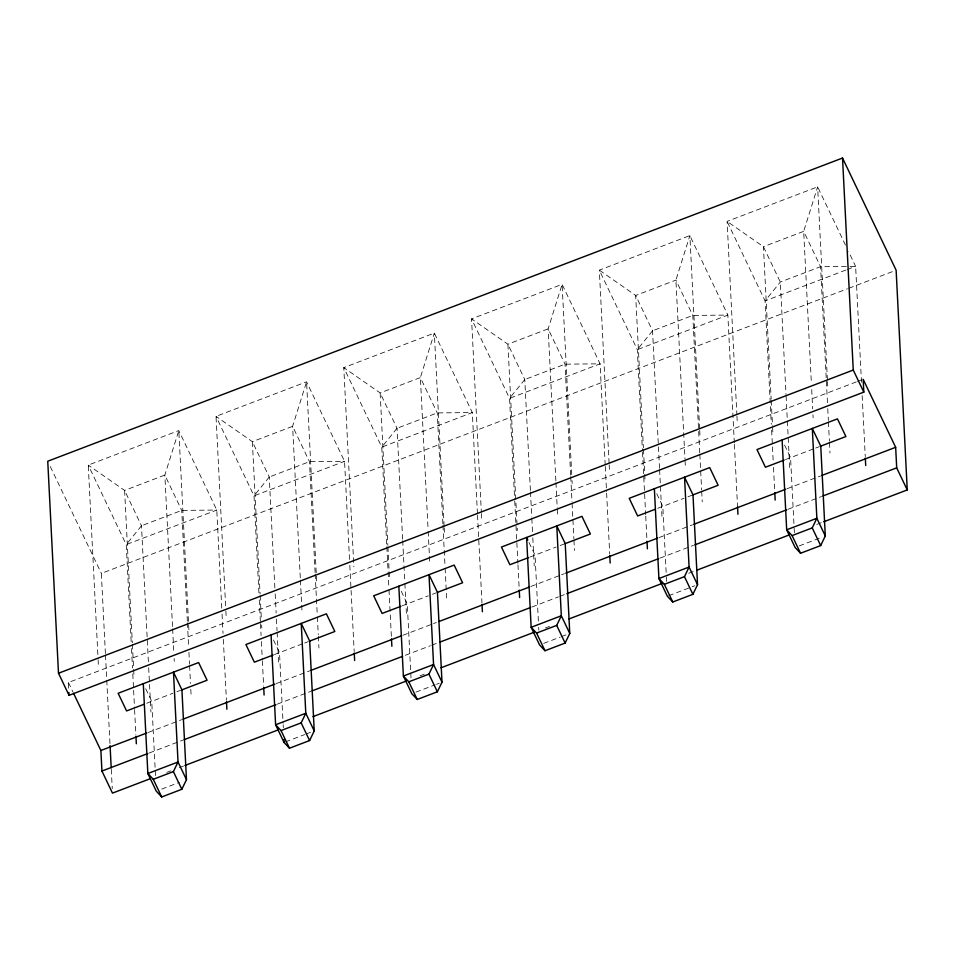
<?xml version="1.0" encoding="UTF-8"?>
<svg xmlns="http://www.w3.org/2000/svg" width="955" height="955" viewBox="0 0 955 955"><rect width="100%" height="100%" fill="white"/><g stroke="black" fill="none" stroke-linecap="round" stroke-linejoin="round"><path stroke-width="0.72" stroke-dasharray="4.78 3.58" d="M845.867 270.062L765.074 300.885L771.318 424.259M847.252 269.525L855.62 266.338L848.649 251.762M105.408 653.566L101.349 573.406L847.407 288.792M848.792 288.267L894.728 270.743M68.676 688.197L68.39 682.491L856.205 381.952M857.59 381.427L861.768 379.827M146.712 703.262L172.867 693.282M176.89 691.754L180.662 690.31M274.479 654.521L303.32 643.515M304.657 643.013L308.429 641.569M402.246 605.78L428.401 595.801M432.424 594.261L436.196 592.828M530.013 557.04L556.168 547.06M560.191 545.52L565.217 543.61M657.78 508.299L683.935 498.319M687.958 496.779L691.73 495.347M785.547 459.558L814.376 448.552M815.725 448.038L819.497 446.606M148.216 732.449L181.617 719.7M276.27 683.601L309.671 670.852M402.926 635.278L432.161 624.128M433.546 623.591L436.339 622.529M530.98 586.43L560.215 575.28M561.6 574.743L564.393 573.68M659.034 537.581L692.447 524.832M787.087 488.721L820.5 475.984M149.255 752.982L182.656 740.244M277.308 704.133L310.709 691.384M405.362 655.285L430.419 645.723M431.803 645.198L438.763 642.536M532.019 606.962L558.472 596.875M559.857 596.338L565.432 594.213M660.072 558.114L693.485 545.365M788.126 509.254L821.539 496.516M166.767 772.404L170.945 770.816M179.289 767.629L183.467 766.041M420.093 675.77L424.259 674.17M545.353 627.984L549.531 626.385M688.722 573.287L694.285 571.162M816.776 524.438L822.351 522.313M161.777 789.093L179.612 782.288M285.426 741.916L304.633 734.586M306.006 734.061L311.497 731.972M415.938 692.124L435.146 684.795M436.519 684.281L439.264 683.231M543.705 643.384L560.167 637.104M561.54 636.579L567.031 634.49M668.727 595.693L694.798 585.749M799.24 545.902L822.565 537.008M845.485 245.149L817.635 186.846L727.089 221.393L736.878 414.625M784.544 445.018L790.573 457.636L794.083 526.85M656.777 493.759L662.806 506.377L666.315 575.59M529.01 542.5L535.039 555.118L538.393 621.395M401.243 591.24L407.272 603.858L410.698 671.604M273.476 639.981L279.505 652.599L283.086 723.293M50.305 466.577L101.349 573.406M145.709 688.722L151.738 701.34L155.546 776.451M68.39 682.491L72.855 691.826M861.494 382.287L855.62 266.338L820.56 266.684L780.319 282.035L765.074 300.885L727.089 221.393L763.439 246.712L780.319 282.035L786.013 394.439M862.162 395.657L865.254 456.597M827.424 380.09L817.635 186.846L803.68 231.361L811.404 383.695M827.496 381.57L827.722 386.035M827.46 402.747L820.56 266.684L803.68 231.361L763.439 246.712L771.163 399.047M827.758 408.668L828.355 420.498M828.427 421.979L829.406 441.198M829.477 442.678L830.002 453.04M811.702 389.604L812.669 408.836M812.968 414.745L813.123 417.705M794.154 528.33L794.381 532.747M786.096 395.919L787.29 419.579M787.362 421.06L789.761 468.392M771.234 400.527L772.511 425.667M772.583 427.148L772.882 433.057M771.628 430.204L773.204 461.42M773.502 467.365L774.708 491.145M736.95 416.117L737.176 420.57M734.323 442.917L727.853 315.078L689.868 235.587L599.322 270.134L609.111 463.366M734.395 444.397L737.558 506.83M699.657 428.831L689.868 235.587L675.913 280.101L684.986 459.057M699.729 430.311L699.955 434.776M699.764 452.968L692.793 315.425L675.913 280.101L635.672 295.453L599.322 270.134L637.307 349.626L642.428 450.7M699.836 454.449L701.639 489.951M701.71 491.419L702.235 501.781M685.057 460.537L685.356 466.446M666.387 577.071L666.614 581.488M659.523 468.32L652.552 330.788L635.672 295.453L643.395 447.788M659.595 469.8L661.994 517.133M643.467 449.268L645.114 481.798M642.5 452.193L645.664 514.614M645.735 516.106L647.024 541.378M609.183 464.858L609.409 469.311M605.207 464.906L600.086 363.819L562.101 284.339L471.555 318.875L481.344 512.107M605.279 466.386L606.556 491.658M606.628 493.138L609.72 554.091M571.735 474.599L562.101 284.339L548.146 328.842L555.87 481.177M572.033 480.544L572.188 483.517M570.648 475.089L565.026 364.177L548.146 328.842L507.905 344.194L471.555 318.875L509.54 398.366L514.661 499.441M570.72 476.569L571.997 501.709M572.069 503.19L573.871 538.692M573.943 540.172L574.468 550.522M555.941 482.657L557.219 507.797M557.29 509.278L557.589 515.187M538.692 627.28L538.847 630.228M530.407 490.44L524.784 379.529L507.905 344.194L517.347 530.538M530.479 491.921L531.756 517.061M531.828 518.541L532.508 531.851M532.806 537.772L534.227 565.873M514.733 500.933L517.897 563.355M517.968 564.847L519.174 588.626M481.416 513.599L481.642 518.052M477.44 513.647L472.319 412.56L434.334 333.08L343.788 367.615L353.875 566.793M477.512 515.127L481.953 602.832M444.123 526.312L434.334 333.08L420.379 377.583L428.103 529.918M444.194 527.793L444.421 532.257M442.881 523.829L437.259 412.918L420.379 377.583L380.138 392.935L343.788 367.615L381.773 447.107L386.739 545.21M442.953 525.31L445.054 566.721M445.126 568.201L446.701 599.263M428.174 531.398L429.822 563.928M410.781 673.084L411.08 678.969M402.64 539.181L397.017 428.27L380.138 392.935L387.861 545.269M402.712 540.661L404.813 582.073M404.884 583.553L406.46 614.614M387.933 546.749L389.127 570.41M389.21 571.89L389.58 579.279M386.823 546.702L388.017 570.481M388.1 571.961L388.924 588.316M388.995 589.808L391.407 637.367M349.518 559.415L344.552 461.313L306.567 381.821L216.021 416.356L225.81 609.588M349.817 565.36L354.186 651.573M316.654 580.998L306.567 381.821L292.612 426.324L300.336 578.658M315.114 572.57L309.492 461.659L292.612 426.324L252.371 441.676L216.021 416.356L254.006 495.848L258.972 593.95M315.186 574.051L317.287 615.462M317.358 616.942L318.266 634.693M318.337 636.173L318.934 648.003M300.407 580.139L301.601 603.799M301.685 605.279L302.055 612.668M283.158 724.761L283.313 727.71M274.873 587.934L269.25 477.011L252.371 441.676L260.094 594.01M275.171 593.843L276.15 613.074M276.449 618.983L277.046 630.813M277.117 632.294L278.693 663.355M260.166 595.49L261.36 619.15M261.658 625.071L261.813 628.02M259.271 599.895L260.405 622.194M260.476 623.687L261.085 635.576M261.384 641.521L262.291 659.356M262.362 660.836L263.64 686.108M225.881 611.081L226.108 615.533M221.751 608.156L216.785 510.054L178.8 430.562L88.254 465.097L98.043 658.341M222.049 614.101L223.028 633.428M223.327 639.373L226.419 700.313M188.887 629.739L178.8 430.562L164.845 475.065L172.569 627.399M187.347 621.323L181.725 510.4L164.845 475.065L124.604 490.416L88.254 465.097L126.239 544.589L131.205 642.691M187.419 622.791L188.624 646.463M188.923 652.372L189.52 664.202M189.591 665.683L190.499 683.434M190.797 689.355L191.167 696.744M172.64 628.879L173.834 652.54M174.132 658.461L174.288 661.409M148.383 661.815L141.483 525.751L124.604 490.416L132.327 642.751M148.682 667.724L150.926 712.096M132.399 644.231L133.593 667.891M133.676 669.371L134.046 676.761M131.504 648.636L132.482 667.963M132.793 673.908L133.545 688.77M133.616 690.262L134.524 708.097M134.595 709.589L135.873 734.849M105.492 655.058L106.685 678.802M106.769 680.294L110.076 745.616M111.281 769.36L112.26 788.663M98.114 659.821L98.341 664.286M141.483 525.751L126.239 544.589L216.785 510.054L181.725 510.4L141.483 525.751M269.25 477.011L254.006 495.848L344.552 461.313L309.492 461.659L269.25 477.011M397.017 428.27L381.773 447.107L472.319 412.56L437.259 412.918L397.017 428.27M524.784 379.529L509.54 398.366L600.086 363.819L565.026 364.177L524.784 379.529M652.552 330.788L637.307 349.626L727.853 315.078L692.793 315.425L652.552 330.788"/><path stroke-width="1.43" d="M186.476 779.662L178.024 762.006L147.846 773.514L153.266 779.292L173.392 771.616L178.024 762.006L173.476 672.165L181.916 689.832L186.476 779.662L181.832 789.284L161.705 796.959L156.286 791.182L147.846 773.514L143.298 683.685M314.231 730.921L305.791 713.266L275.613 724.773L281.033 730.551L301.159 722.875L305.791 713.266L301.243 623.424L309.683 641.091L314.231 730.921L309.599 740.543L289.472 748.219L284.053 742.441L275.613 724.773L271.065 634.944M441.998 682.18L433.558 664.525L403.38 676.033L408.8 681.81L428.926 674.135L433.558 664.525L429.01 574.683L437.45 592.351L441.998 682.18L437.366 691.802L417.24 699.478L411.82 693.7L403.38 676.033L398.832 586.191M569.765 633.44L561.325 615.772L531.147 627.292L536.567 633.07L556.693 625.394L561.325 615.772L556.777 525.942L565.217 543.61L569.765 633.44L565.133 643.061L545.007 650.737L539.587 644.959L531.147 627.292L526.599 537.45L527.805 539.981M697.532 584.699L689.092 567.031L658.914 578.551L664.334 584.329L684.46 576.653L689.092 567.031L684.544 477.202L692.984 494.869L697.532 584.699L692.9 594.32L672.774 601.996L667.354 596.218L658.914 578.551L654.366 488.709M825.299 535.958L816.859 518.29L786.681 529.81L792.101 535.588L812.228 527.912L816.859 518.29L812.311 428.461L820.751 446.116L825.299 535.958L820.667 545.58L800.541 553.255L795.121 547.478L786.681 529.81L782.133 439.969M907.25 489.927L896.124 270.205L842.525 158.041L47.75 461.229L58.494 673.251L69.047 695.324L863.809 392.135L863.165 379.302L895.659 447.31L896.697 467.843L907.25 489.927L823.735 521.776M58.494 673.251L853.257 370.051L842.525 158.041M144.026 704.289L126.585 710.938L118.145 693.27L198.628 662.567L207.068 680.235L181.916 689.832M273.13 655.035L254.352 662.197L245.913 644.529L326.395 613.826L334.835 631.494L309.683 641.091M400.897 606.294L382.119 613.456L373.68 595.789L454.162 565.085L462.602 582.753L437.45 592.351M528.664 557.553L509.886 564.715L501.447 547.048L581.929 516.345L590.369 534.012L565.217 543.61M655.094 509.325L637.654 515.975L629.214 498.307L709.696 467.604L718.136 485.271L692.984 494.869M784.198 460.071L765.421 467.234L756.981 449.566L837.463 418.863L845.903 436.531L820.751 446.116M150.066 778.779L112.475 793.116L101.934 771.043L100.884 750.499L146.819 732.986M183.014 719.175L274.873 684.126M311.067 670.326L401.542 635.803M439.121 621.478L529.595 586.955M565.778 573.155L657.649 538.107M693.831 524.295L785.702 489.258M821.885 475.447L895.659 447.31M101.934 771.043L147.858 753.519M184.052 739.707L275.911 704.659M312.106 690.859L402.58 656.348M440.16 642.011L530.634 607.487M566.816 593.688L658.687 558.639M694.87 544.839L786.741 509.791M822.924 495.979L896.697 467.843M184.864 765.504L278.12 729.93M312.918 716.656L406.173 681.082M440.971 667.808L534.227 632.222M569.025 618.947L662.281 583.374M697.078 570.099L788.937 535.051M853.257 370.051L863.809 392.135M812.228 527.912L820.667 545.58M792.101 535.588L800.541 553.255M684.46 576.653L692.9 594.32M664.334 584.329L672.774 601.996M556.693 625.394L565.133 643.061M536.567 633.07L545.007 650.737M428.926 674.135L437.366 691.802M408.8 681.81L417.24 699.478M301.159 722.875L309.599 740.543M281.033 730.551L289.472 748.219M173.392 771.616L181.832 789.284M153.266 779.292L161.705 796.959M73.487 693.163L100.884 750.499M865.326 458.09L865.708 465.527M774.792 492.625L775.162 500.062M737.558 506.83L737.94 514.268M647.024 541.378L647.395 548.803M609.791 555.571L610.173 563.008M519.257 590.118L519.627 597.543M482.024 604.312L482.406 611.749M391.49 638.859L391.86 646.284M354.257 653.053L354.639 660.49M283.91 739.492L284.053 742.441M263.723 687.6L264.093 695.025M226.49 701.794L226.872 709.231M135.956 736.341L136.326 743.766M110.076 745.616L111.198 767.88M68.891 692.482L69.047 695.324"/></g></svg>
